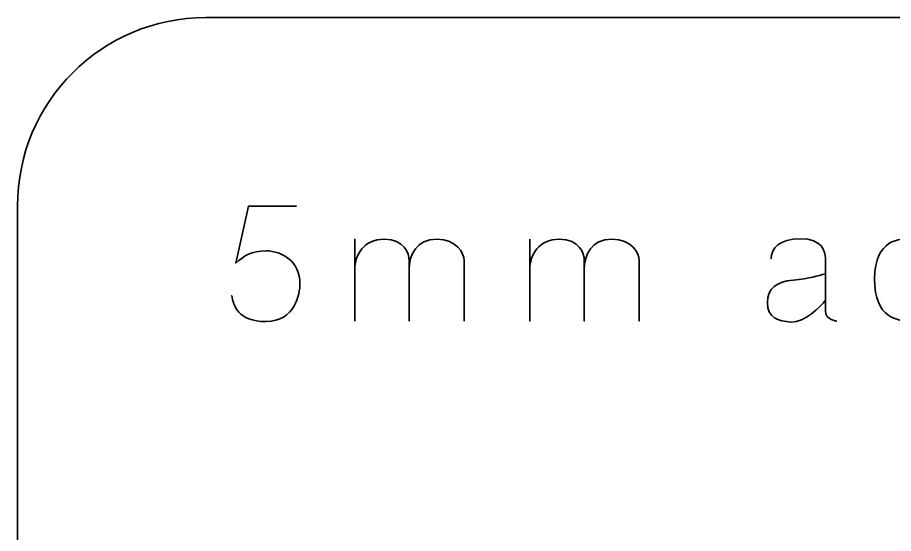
# Model space of a CAD drawing. Header units: inches. Extents: x 215 to 985, y -885 to -315.
# Drawn here: x 214.7 to 284.4, y -356.3 to -315.2 of the extents above; entities that cross this region are included whole.
import ezdxf

# ---------------------------------------------------------------- set-up
doc = ezdxf.new("R2010")
doc.units = ezdxf.units.IN
doc.header["$MEASUREMENT"] = 0
doc.layers.add('Layer 1', color=7, linetype='Continuous')

# ---------------------------------------------------------------- blocks, each defined once
blk = doc.blocks.new('block 283')
at = {"layer": 'Layer 1', "color": 179, "lineweight": 35, "true_color": 0x231f20}
for points, knots in [([(233.069, -330.217), (233.069, -330.217), (232.053, -334.763), (232.053, -334.763), (232.777, -334.153), (233.234, -333.785), (234.491, -333.785), (235.748, -333.785), (237.17, -334.636), (237.17, -336.414), (237.17, -337.188), (236.751, -339.41), (234.465, -339.41), (232.193, -339.41), (231.888, -338.102), (231.735, -337.353), (231.888, -338.102), (232.193, -339.41), (234.465, -339.41), (236.751, -339.41), (237.17, -337.188), (237.17, -336.414), (237.17, -334.636), (235.748, -333.785), (234.491, -333.785), (233.234, -333.785), (232.777, -334.153), (232.053, -334.763), (232.053, -334.763), (233.069, -330.217), (233.069, -330.217), (233.069, -330.217), (236.878, -330.217), (236.878, -330.217), (236.878, -330.217), (233.069, -330.217), (233.069, -330.217)], [0, 0, 0, 0, 1, 1, 1, 2, 2, 2, 3, 3, 3, 4, 4, 4, 5, 5, 5, 6, 6, 6, 7, 7, 7, 8, 8, 8, 9, 9, 9, 10, 10, 10, 11, 11, 11, 12, 12, 12, 12]), ([(288.11, -337.302), (288.071, -338.369), (286.929, -339.372), (285.849, -339.372), (284.783, -339.372), (282.941, -339.194), (282.941, -336.007), (282.941, -332.833), (284.998, -332.795), (285.9, -332.795), (286.802, -332.795), (287.995, -333.493), (288.071, -334.382), (287.995, -333.493), (286.802, -332.795), (285.9, -332.795), (284.998, -332.795), (282.941, -332.833), (282.941, -336.007), (282.941, -339.194), (284.783, -339.372), (285.849, -339.372), (286.929, -339.372), (288.071, -338.369), (288.11, -337.302)], [0, 0, 0, 0, 1, 1, 1, 2, 2, 2, 3, 3, 3, 4, 4, 4, 5, 5, 5, 6, 6, 6, 7, 7, 7, 8, 8, 8, 8]), ([(245.869, -339.372), (245.869, -339.372), (245.869, -335.131), (245.869, -334.547), (245.869, -333.963), (245.489, -332.871), (243.876, -332.858), (242.263, -332.845), (241.539, -334.102), (241.539, -335.271), (241.539, -334.102), (242.263, -332.845), (243.876, -332.858), (245.489, -332.871), (245.869, -333.963), (245.869, -334.547), (245.869, -335.131), (245.869, -339.372), (245.869, -339.372)], [0, 0, 0, 0, 1, 1, 1, 2, 2, 2, 3, 3, 3, 4, 4, 4, 5, 5, 5, 6, 6, 6, 6]), ([(241.539, -339.372), (241.539, -339.372), (241.539, -332.858), (241.539, -332.858), (241.539, -332.858), (241.539, -339.372), (241.539, -339.372)], [0, 0, 0, 0, 1, 1, 1, 2, 2, 2, 2]), ([(250.238, -339.372), (250.238, -339.372), (250.238, -335.131), (250.238, -334.547), (250.238, -333.963), (249.679, -332.871), (248.066, -332.858), (246.454, -332.845), (245.869, -334.102), (245.869, -335.271), (245.869, -334.102), (246.454, -332.845), (248.066, -332.858), (249.679, -332.871), (250.238, -333.963), (250.238, -334.547), (250.238, -335.131), (250.238, -339.372), (250.238, -339.372)], [0, 0, 0, 0, 1, 1, 1, 2, 2, 2, 3, 3, 3, 4, 4, 4, 5, 5, 5, 6, 6, 6, 6]), ([(259.814, -334.547), (259.814, -333.963), (259.433, -332.871), (257.82, -332.858), (256.208, -332.845), (255.484, -334.102), (255.484, -335.271), (255.484, -334.102), (256.208, -332.845), (257.82, -332.858), (259.433, -332.871), (259.814, -333.963), (259.814, -334.547), (259.814, -335.131), (259.814, -339.372), (259.814, -339.372), (259.814, -339.372), (259.814, -335.131), (259.814, -334.547)], [0, 0, 0, 0, 1, 1, 1, 2, 2, 2, 3, 3, 3, 4, 4, 4, 5, 5, 5, 6, 6, 6, 6]), ([(255.484, -332.858), (255.484, -332.858), (255.484, -339.372), (255.484, -339.372), (255.484, -339.372), (255.484, -332.858), (255.484, -332.858)], [0, 0, 0, 0, 1, 1, 1, 2, 2, 2, 2]), ([(264.182, -334.547), (264.182, -333.963), (263.624, -332.871), (262.011, -332.858), (260.398, -332.845), (259.814, -334.102), (259.814, -335.271), (259.814, -334.102), (260.398, -332.845), (262.011, -332.858), (263.624, -332.871), (264.182, -333.963), (264.182, -334.547), (264.182, -335.131), (264.182, -339.372), (264.182, -339.372), (264.182, -339.372), (264.182, -335.131), (264.182, -334.547)], [0, 0, 0, 0, 1, 1, 1, 2, 2, 2, 3, 3, 3, 4, 4, 4, 5, 5, 5, 6, 6, 6, 6]), ([(279.931, -339.372), (279.931, -339.372), (279.029, -339.309), (279.029, -338.547), (279.029, -338.547), (279.029, -334.369), (279.029, -334.369), (279.029, -333.836), (278.762, -332.82), (277.048, -332.82), (275.334, -332.82), (274.699, -333.594), (274.699, -334.394), (274.699, -333.594), (275.334, -332.82), (277.048, -332.82), (278.762, -332.82), (279.029, -333.836), (279.029, -334.369), (279.029, -334.369), (279.029, -338.547), (279.029, -338.547), (279.029, -339.309), (279.931, -339.372), (279.931, -339.372)], [0, 0, 0, 0, 1, 1, 1, 2, 2, 2, 3, 3, 3, 4, 4, 4, 5, 5, 5, 6, 6, 6, 7, 7, 7, 8, 8, 8, 8]), ([(279.029, -337.709), (278.648, -338.255), (277.34, -339.486), (276.299, -339.448), (275.245, -339.41), (274.407, -339.08), (274.407, -337.912), (274.407, -336.731), (275.118, -336.236), (276.464, -336.109), (277.798, -335.982), (278.394, -335.779), (279.029, -335.601), (278.394, -335.779), (277.798, -335.982), (276.464, -336.109), (275.118, -336.236), (274.407, -336.731), (274.407, -337.912), (274.407, -339.08), (275.245, -339.41), (276.299, -339.448), (277.34, -339.486), (278.648, -338.255), (279.029, -337.709)], [0, 0, 0, 0, 1, 1, 1, 2, 2, 2, 3, 3, 3, 4, 4, 4, 5, 5, 5, 6, 6, 6, 7, 7, 7, 8, 8, 8, 8])]:
    blk.add_open_spline(points, degree=3, knots=knots, dxfattribs=at)

msp = doc.modelspace()

# ---------------------------------------------------------------- linework, layer by layer
at = {"layer": 'Layer 1', "color": 179, "lineweight": 35, "true_color": 0x231f20}
msp.add_open_spline([(984.673, -870.214), (984.673, -878.498), (977.957, -885.214), (969.673, -885.214), (969.673, -885.214), (229.673, -885.214), (229.673, -885.214), (221.389, -885.214), (214.673, -878.498), (214.673, -870.214), (214.673, -870.214), (214.673, -330.214), (214.673, -330.214), (214.673, -321.93), (221.389, -315.214), (229.673, -315.214), (229.673, -315.214), (969.673, -315.214), (969.673, -315.214), (977.957, -315.214), (984.673, -321.93), (984.673, -330.214), (984.673, -330.214), (984.673, -870.214), (984.673, -870.214)], degree=3, knots=[0, 0, 0, 0, 1, 1, 1, 2, 2, 2, 3, 3, 3, 4, 4, 4, 5, 5, 5, 6, 6, 6, 7, 7, 7, 8, 8, 8, 8], dxfattribs=at)

# ---------------------------------------------------------------- block references
at = {"layer": 'Layer 1'}
msp.add_blockref('block 283', (0, 0), dxfattribs=at)

doc.saveas('drawing.dxf')
